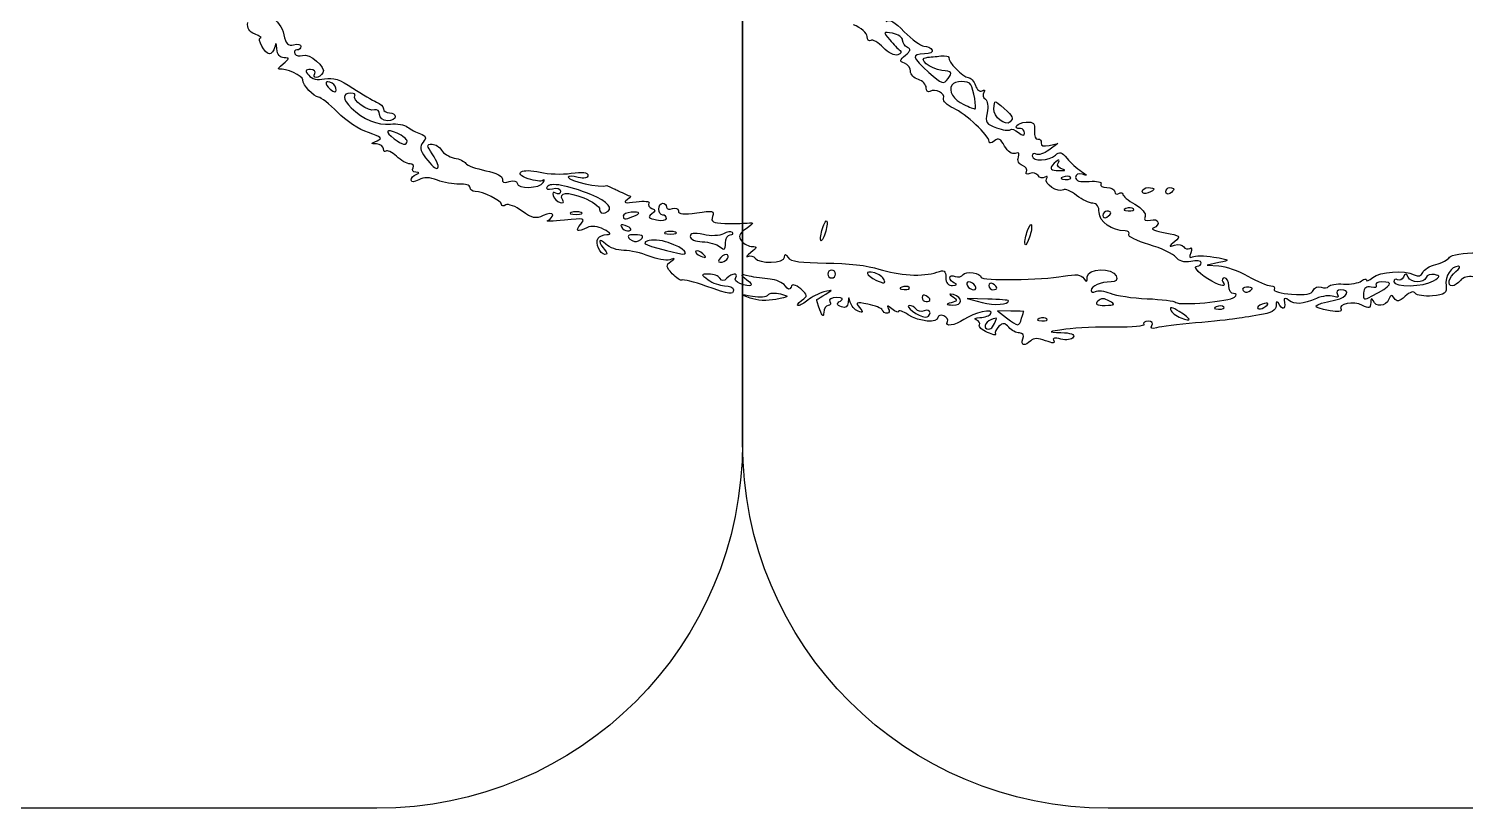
# Model space of a CAD drawing. Extents: x 100 to 384, y 603 to 745.
# Drawn here: x 209.2 to 274.8, y 603.1 to 638.7 of the extents above; entities that cross this region are included whole.
import ezdxf

# ---------------------------------------------------------------- set-up
doc = ezdxf.new("R2010")
doc.units = 0
doc.layers.add('Layer_1', color=7, linetype='CONTINUOUS')

msp = doc.modelspace()

# ---------------------------------------------------------------- linework, layer by layer
at = {"layer": 'Layer_1', "color": 7}
for points in [[(241.84093, 728.086572), (241.84093, 619.746554)], [(241.84093, 619.746554), (241.84093, 728.086572)], [(223.09848, 636.169209), (223.098197, 636.168784)], [(252.266587, 636.103406), (252.266644, 636.103791)], [(254.057885, 634.402613), (254.057828, 634.402242)], [(226.071938, 633.884148), (226.072477, 633.884494)], [(255.840905, 633.328359), (256.238748, 633.420088), (255.834499, 633.119922)], [(256.243425, 632.494324), (256.244134, 632.494352)], [(256.47099, 631.885391), (256.471189, 631.885249)], [(234.910675, 631.087081), (234.912263, 631.086721)], [(261.351882, 631.134692), (261.351882, 631.134408)], [(259.343393, 630.449022), (259.343649, 630.448965)], [(234.016911, 630.265819), (234.017025, 630.265819)], [(236.755774, 630.277696), (236.754924, 630.277072)], [(236.475995, 629.6775), (236.476278, 629.676791)], [(236.896486, 629.249219), (236.897223, 629.249219)], [(238.325204, 629.368274), (238.324524, 629.368274)], [(240.966414, 629.291231), (240.965053, 629.290137)], [(238.450666, 628.893221), (238.450666, 628.89357)], [(239.713415, 628.497235), (239.712537, 628.496527)], [(254.8894, 628.980032), (254.8894, 628.979902)], [(240.844014, 628.204686), (240.845431, 628.20502)], [(263.595334, 627.978339), (263.056609, 627.856478), (263.595334, 627.832667)], [(247.875126, 627.508704), (247.874899, 627.508964)], [(273.058288, 627.294719), (273.059053, 627.2946)], [(249.110464, 626.858294), (249.110464, 626.858181)], [(251.470052, 626.513051), (251.4675, 626.513567)], [(264.860918, 626.855287), (264.861201, 626.855173)], [(271.035683, 627.094655), (271.036732, 627.094559)], [(243.362823, 626.294132), (243.362795, 626.295039)], [(253.047617, 626.313801), (252.106345, 626.34073), (252.781784, 626.160674)], [(253.047617, 626.313489), (253.047617, 626.313801)], [(258.067973, 626.215788), (258.067321, 626.215561)], [(263.47282, 625.960534), (263.473104, 625.960449)], [(265.563683, 626.078608), (265.563683, 626.079317)], [(250.138307, 625.7751), (250.137995, 625.775134)], [(253.18385, 625.364487), (253.184247, 625.364206)], [(254.097343, 625.760884), (253.48608, 625.77449), (253.901752, 625.447525)], [(254.098505, 625.76168), (254.097343, 625.760884)], [(255.393853, 625.421764), (255.394137, 625.421877)], [(261.780934, 625.744976), (261.78014, 625.745299)], [(225.144811, 603.050423), (116.804781, 603.050423)], [(366.877106, 603.050423), (258.537064, 603.050423)]]:
    msp.add_lwpolyline(points, dxfattribs=at)
for points in [[(260.365255, 631.15922)], [(258.479705, 630.326271)], [(245.552445, 629.159221)], [(245.912389, 627.633519)], [(250.221334, 626.466277)], [(252.175652, 627.094604)], [(253.274105, 627.004831)]]:
    msp.add_lwpolyline(points, close=True, dxfattribs=at)
for points in [[(219.578956, 638.412043), (219.308814, 638.521092), (219.206001, 638.687854), (219.254417, 638.939254)], [(220.291557, 639.201013), (220.606855, 639.030112), (220.831756, 638.728877), (220.900297, 638.38597)], [(248.403702, 638.987499), (248.536647, 639.119906), (248.783091, 638.98098), (249.228215, 638.52243)], [(219.83294, 638.24154), (219.910042, 638.248059), (219.794956, 638.324396), (219.578956, 638.412043)], [(220.900297, 638.38597), (220.983636, 637.9672), (221.085967, 637.862145), (221.342871, 637.929351)], [(247.535904, 638.304146), (247.535904, 638.456706), (247.251986, 638.700276), (246.905025, 638.845245)], [(247.696345, 638.126442), (247.608187, 638.071818), (247.535904, 638.152237), (247.535904, 638.304146)], [(248.695954, 638.452006), (248.249469, 638.537272), (248.246946, 638.531575), (248.561592, 638.158779)], [(249.151255, 638.131601), (249.151255, 638.260294), (248.946026, 638.404152), (248.695954, 638.452006)], [(249.228215, 638.52243), (249.577614, 638.162631), (249.981381, 637.868265), (250.125324, 637.868265)], [(220.236395, 637.511984), (220.034852, 637.511984), (219.640751, 638.226006), (219.83294, 638.24154)], [(220.47734, 637.826187), (220.431419, 637.653387), (220.323986, 637.511984), (220.236395, 637.511984)], [(220.581371, 637.736329), (220.564363, 638.040345), (220.539702, 638.062534), (220.47734, 637.826187)], [(220.905853, 637.332369), (220.716782, 637.332369), (220.594354, 637.484817), (220.581371, 637.736329)], [(221.342871, 637.929351), (221.526556, 637.977229), (221.676735, 637.943525), (221.676735, 637.854063)], [(221.486247, 637.691355), (221.381082, 637.691355), (221.344231, 637.614196), (221.402625, 637.519689)], [(221.676735, 637.854063), (221.676735, 637.764602), (221.591696, 637.691355), (221.486247, 637.691355)], [(248.270474, 637.797226), (248.043419, 638.033153), (247.785069, 638.1813), (247.696345, 638.126442)], [(248.932165, 637.46382), (248.795535, 637.411606), (248.497586, 637.561276), (248.270474, 637.797226)], [(248.561592, 638.158779), (248.737907, 637.949611), (248.949626, 637.729163), (249.031945, 637.66885)], [(249.031945, 637.66885), (249.113866, 637.608841), (249.070779, 637.516261), (248.932165, 637.46382)], [(249.375759, 637.804746), (249.251318, 637.855883), (249.151255, 638.003171), (249.151255, 638.131601)], [(249.280515, 637.451906), (249.510971, 637.639787), (249.5379, 637.737029), (249.375759, 637.804746)], [(250.125324, 637.868265), (250.268474, 637.868265), (250.43722, 637.787874), (250.49825, 637.688775)], [(250.49825, 637.688775), (250.560045, 637.586529), (250.41151, 637.509257), (250.149759, 637.509257)], [(220.691271, 636.819299), (220.592058, 636.802291), (220.665759, 636.911028), (220.859649, 637.060442)], [(220.859649, 637.060442), (221.16426, 637.298155), (221.1699, 637.332369), (220.905853, 637.332369)], [(221.402625, 637.519689), (221.459885, 637.425068), (221.615223, 637.388416), (221.742697, 637.437881)], [(221.742697, 637.437881), (222.064656, 637.561386), (222.842852, 636.903266), (222.682184, 636.643341)], [(249.235444, 637.087218), (248.998467, 637.17821), (249.00442, 637.227391), (249.280515, 637.451906)], [(249.510121, 636.718989), (249.510121, 636.863584), (249.38568, 637.02923), (249.235444, 637.087218)], [(250.149759, 637.509257), (249.533932, 637.509257), (249.569535, 637.356526), (250.34705, 636.665051)], [(250.948222, 636.756644), (250.387019, 636.816881), (249.809658, 637.311492), (250.252231, 637.352657)], [(250.252231, 637.352657), (250.388578, 637.366263), (250.676634, 637.393986), (250.894222, 637.417287)], [(250.894222, 637.417287), (251.113056, 637.440814), (251.274858, 637.409633), (251.256518, 637.349681)], [(251.256518, 637.349681), (251.202093, 637.166477), (251.90979, 636.432066), (252.142231, 636.432066)], [(221.763815, 636.324463), (221.769485, 636.500693), (220.973743, 636.867541), (220.691271, 636.819299)], [(222.481718, 635.53407), (222.262883, 635.538322), (221.757069, 636.095767), (221.763815, 636.324463)], [(222.11466, 636.793747), (221.871447, 636.793747), (221.854723, 636.743801), (222.029904, 636.531996)], [(222.029904, 636.531996), (222.171069, 636.361322), (222.425025, 636.305876), (222.758974, 636.372802)], [(222.305998, 636.614201), (222.365809, 636.713215), (222.280486, 636.793747), (222.11466, 636.793747)], [(222.373746, 636.434768), (222.274534, 636.434768), (222.243352, 636.515413), (222.305998, 636.614201)], [(222.682184, 636.643341), (222.612452, 636.528481), (222.471286, 636.434768), (222.373746, 636.434768)], [(223.098197, 636.168784), (222.785535, 636.362135), (222.719289, 636.142139), (223.016559, 635.895694)], [(222.758974, 636.372802), (223.139923, 636.448714), (223.46877, 636.341791), (224.04494, 635.952784)], [(249.869157, 636.342165), (249.671299, 636.404528), (249.510121, 636.574323), (249.510121, 636.718989)], [(250.22825, 635.960412), (250.22825, 636.107842), (250.067526, 636.279542), (249.869157, 636.342165)], [(250.34705, 636.665051), (250.95219, 636.126712), (251.021271, 636.105322), (251.232225, 636.391196)], [(251.232225, 636.391196), (251.434335, 636.664258), (251.399469, 636.707979), (250.948222, 636.756644)], [(252.266644, 636.103791), (252.14277, 636.302585), (251.524704, 636.291048), (251.398987, 636.087351)], [(252.142231, 636.432066), (252.262987, 636.432066), (252.410956, 636.269272), (252.47431, 636.070365)], [(223.016559, 635.895694), (223.186637, 635.754217), (223.290386, 635.740441), (223.290386, 635.85995)], [(223.290386, 635.85995), (223.290386, 635.965228), (223.204212, 636.104126), (223.09848, 636.169209)], [(223.950858, 635.716981), (223.561746, 635.716981), (223.570193, 635.437996), (223.973535, 635.043705)], [(224.138228, 635.604588), (224.198323, 635.665873), (224.115551, 635.716981), (223.950858, 635.716981)], [(224.04494, 635.952784), (224.47076, 635.665425), (224.960474, 635.376095), (225.133302, 635.309776)], [(250.390959, 635.793565), (250.3011, 635.738176), (250.22825, 635.813974), (250.22825, 635.960412)], [(251.022206, 635.474367), (251.112631, 635.710635), (250.64191, 635.948663), (250.390959, 635.793565)], [(251.398987, 636.087351), (251.229475, 635.812418), (251.474672, 635.412277), (251.945932, 635.197779)], [(252.462745, 634.993911), (252.549768, 634.993911), (252.389611, 635.905346), (252.266587, 636.103406)], [(252.47431, 636.070365), (252.536105, 635.87143), (252.677271, 635.762764), (252.783513, 635.828854)], [(252.783513, 635.828854), (252.896049, 635.897254), (252.925245, 635.865449), (252.85693, 635.754246)], [(252.85693, 635.754246), (252.79145, 635.646756), (252.822915, 635.505732), (252.928363, 635.440105)], [(223.343932, 634.843213), (222.971204, 635.221522), (222.583255, 635.532418), (222.481718, 635.53407)], [(225.037378, 634.948534), (224.773472, 634.846799), (223.968433, 635.434818), (224.138228, 635.604588)], [(223.973535, 635.043705), (224.498455, 634.527791), (225.183192, 634.244528), (225.759702, 634.305022)], [(225.267834, 634.748409), (225.267834, 634.909303), (225.16522, 634.997744), (225.037378, 634.948534)], [(225.133302, 635.309776), (225.305932, 635.243729), (225.447409, 635.105937), (225.447409, 635.004071)], [(225.447409, 635.004071), (225.447409, 634.901995), (225.570149, 634.818827), (225.716417, 634.818827)], [(251.470704, 635.030473), (251.179841, 635.159449), (250.977872, 635.359017), (251.022206, 635.474367)], [(253.100171, 633.503256), (253.100171, 633.782157), (252.034628, 634.780877), (251.470704, 635.030473)], [(251.945932, 635.197779), (252.191129, 635.085272), (252.42459, 634.993911), (252.462745, 634.993911)], [(252.928363, 635.440105), (253.038915, 635.372753), (253.072647, 635.103825), (253.010852, 634.820275)], [(254.057828, 634.402242), (253.844946, 634.19038), (253.295734, 634.634116), (253.322889, 634.994748)], [(253.322889, 634.994748), (253.356055, 635.427598), (253.31722, 635.425557), (253.784625, 635.018559)], [(253.784625, 635.018559), (254.199078, 634.659225), (254.234455, 634.579248), (254.057885, 634.402613)], [(224.755614, 633.913138), (224.35196, 634.046281), (223.716716, 634.464893), (223.343932, 634.843213)], [(225.626899, 634.459904), (225.415718, 634.459904), (225.267834, 634.579753), (225.267834, 634.748409)], [(225.985992, 634.639337), (225.985992, 634.540294), (225.825267, 634.459904), (225.626899, 634.459904)], [(225.716417, 634.818827), (225.863535, 634.818827), (225.985992, 634.738181), (225.985992, 634.639337)], [(225.759702, 634.305022), (226.058105, 634.336118), (226.413201, 634.275683), (226.549009, 634.169639)], [(253.010852, 634.820275), (252.914757, 634.384233), (252.969749, 634.295704), (253.433923, 634.133877)], [(254.536401, 634.097509), (254.150776, 634.097509), (254.383047, 634.368217), (254.786984, 634.391555)], [(254.786984, 634.391555), (255.137658, 634.412248), (255.209119, 634.338434), (255.171475, 633.996142)], [(225.155129, 633.539384), (225.426688, 633.646477), (225.352137, 633.716379), (224.755614, 633.913138)], [(226.072477, 633.884494), (225.554275, 634.120705), (225.478732, 633.977498), (225.937264, 633.628383)], [(226.520804, 633.528944), (226.520804, 633.611801), (226.317844, 633.771646), (226.071938, 633.884148)], [(226.549009, 634.169639), (226.685356, 634.063595), (226.946341, 633.923393), (227.130225, 633.85759)], [(227.130225, 633.85759), (227.398382, 633.761552), (227.42191, 633.686604), (227.250981, 633.47925)], [(253.810902, 633.302053), (253.632603, 633.635283), (253.524546, 633.688654), (253.339415, 633.534919)], [(253.433923, 634.133877), (253.72694, 634.031263), (254.012275, 633.993392), (254.067664, 634.048639)], [(254.067664, 634.048639), (254.121523, 634.103773), (254.291318, 634.047361), (254.442008, 633.921931)], [(254.442008, 633.921931), (254.629094, 633.766592), (254.715834, 633.758513), (254.715834, 633.895852)], [(254.715834, 633.895852), (254.715834, 634.007027), (254.63533, 634.097509), (254.536401, 634.097509)], [(255.171475, 633.996142), (255.145963, 633.76509), (255.214562, 633.592276), (255.322845, 633.612305)], [(225.132452, 633.395271), (224.849271, 633.407176), (224.851255, 633.421349), (225.155129, 633.539384)], [(225.446587, 633.173261), (225.446587, 633.288603), (225.306556, 633.388269), (225.132452, 633.395271)], [(225.556288, 633.072376), (225.497611, 633.012792), (225.446587, 633.057636), (225.446587, 633.173261)], [(226.039, 632.832905), (225.832637, 633.024471), (225.616241, 633.13219), (225.556288, 633.072376)], [(225.937264, 633.628383), (226.301545, 633.35192), (226.520804, 633.314614), (226.520804, 633.528944)], [(227.250981, 633.47925), (227.081752, 633.27473), (227.10613, 633.126212), (227.366067, 632.768814)], [(227.674449, 632.940423), (227.413945, 633.338198), (227.413094, 633.382929), (227.66311, 633.382929)], [(227.66311, 633.382929), (227.816748, 633.382929), (228.012763, 633.260188), (228.096754, 633.110236)], [(228.096754, 633.110236), (228.180376, 632.960368), (228.441334, 632.800545), (228.675957, 632.755403)], [(253.339415, 633.534919), (253.207321, 633.424963), (253.100171, 633.410734), (253.100171, 633.503256)], [(254.290921, 632.96515), (254.147488, 632.910016), (253.944839, 633.051607), (253.810902, 633.302053)], [(254.436338, 632.794504), (254.502952, 632.970366), (254.456181, 633.028192), (254.290921, 632.96515)], [(255.834499, 633.119922), (255.612263, 632.95469), (255.349548, 632.869651), (255.25093, 632.930539)], [(255.322845, 633.612305), (255.433397, 633.632998), (255.503979, 633.556123), (255.481869, 633.442708)], [(255.481869, 633.442708), (255.456357, 633.316652), (255.59894, 633.272516), (255.840905, 633.328359)], [(256.125872, 632.885241), (256.30899, 633.065213), (256.414326, 633.036101), (256.657737, 632.738492)], [(226.65888, 632.484669), (226.523951, 632.484669), (226.244625, 632.641482), (226.039, 632.832905)], [(226.794376, 632.305151), (226.854187, 632.404193), (226.794489, 632.484669), (226.65888, 632.484669)], [(227.366067, 632.768814), (227.910574, 632.021216), (228.178987, 632.170562), (227.674449, 632.940423)], [(228.675957, 632.755403), (228.909532, 632.710672), (229.148889, 632.598959), (229.205412, 632.508307)], [(229.205412, 632.508307), (229.260688, 632.417513), (229.671995, 632.268326), (230.116411, 632.176342)], [(254.625409, 632.416706), (254.459866, 632.480145), (254.378795, 632.642797), (254.436338, 632.794504)], [(254.805976, 632.126279), (254.86522, 632.224953), (254.783299, 632.355375), (254.625409, 632.416706)], [(255.25093, 632.930539), (255.151718, 632.991172), (255.071781, 632.956334), (255.071781, 632.851452)], [(255.071781, 632.851452), (255.071781, 632.587405), (255.848105, 632.612548), (256.125872, 632.885241)], [(255.998937, 632.429637), (255.852102, 632.251621), (255.918433, 632.194475), (256.291047, 632.180387)], [(256.244134, 632.494352), (256.396354, 632.742043), (256.218622, 632.694733), (255.998937, 632.429637)], [(256.458291, 632.245102), (256.284527, 632.290711), (256.187866, 632.403162), (256.243425, 632.494324)], [(256.657737, 632.738492), (256.824414, 632.534426), (257.121995, 632.265659), (257.318294, 632.141419)], [(226.709337, 631.74494), (226.709337, 631.839447), (226.8111, 631.956745), (226.933841, 632.006379)], [(227.056609, 631.760247), (226.845995, 631.647853), (226.709337, 631.642127), (226.709337, 631.74494)], [(226.919667, 632.111346), (226.789274, 632.119), (226.734565, 632.206619), (226.794376, 632.305151)], [(226.933841, 632.006379), (227.105904, 632.075658), (227.103636, 632.100574), (226.919667, 632.111346)], [(227.909469, 631.741538), (227.555167, 631.884404), (227.300077, 631.889989), (227.056609, 631.760247)], [(228.90871, 631.564855), (228.637151, 631.549548), (228.187491, 631.62906), (227.909469, 631.741538)], [(230.116411, 632.176342), (230.606861, 632.074408), (230.904924, 631.920912), (230.874877, 631.784803)], [(230.874877, 631.784803), (230.841428, 631.635361), (230.946026, 631.599021), (231.189154, 631.675613)], [(231.189154, 631.675613), (231.400335, 631.742029), (231.552697, 631.709657), (231.552697, 631.599333)], [(232.057718, 631.804306), (231.317167, 632.062457), (231.755233, 632.303853), (232.602282, 632.104296)], [(232.732222, 631.736104), (232.659088, 631.67034), (232.355015, 631.70138), (232.057718, 631.804306)], [(232.602282, 632.104296), (232.962537, 632.019314), (233.6007, 631.998252), (234.020285, 632.05812)], [(232.737891, 631.631563), (232.807907, 631.755068), (232.805639, 631.801925), (232.732222, 631.736104)], [(234.33459, 631.871544), (234.08826, 631.933226), (233.885639, 631.937874), (233.885639, 631.882315)], [(233.885639, 631.882315), (233.885639, 631.701096), (235.349705, 631.379367), (235.649923, 631.494527)], [(234.020285, 632.05812), (234.532449, 632.130205), (234.783456, 632.098939), (234.783456, 631.962706)], [(234.783456, 631.962706), (234.783456, 631.835374), (234.615645, 631.801613), (234.33459, 631.871544)], [(254.955078, 632.047901), (254.809661, 631.991832), (254.742197, 632.025507), (254.805976, 632.126279)], [(255.335885, 631.952799), (255.270971, 632.060118), (255.099475, 632.102553), (254.955078, 632.047901)], [(255.651182, 631.878729), (255.543182, 631.812824), (255.402867, 631.846358), (255.335885, 631.952799)], [(256.490124, 631.305003), (256.247195, 631.154398), (255.586071, 631.580927), (255.722332, 631.801372)], [(255.722332, 631.801372), (255.792348, 631.916629), (255.763434, 631.949199), (255.651182, 631.878729)], [(256.291047, 632.180387), (256.557504, 632.169615), (256.632593, 632.200229), (256.458291, 632.245102)], [(256.471189, 631.885249), (256.328889, 631.827989), (256.369708, 631.785158), (256.580606, 631.776455)], [(256.815031, 631.870934), (256.756637, 631.93032), (256.599315, 631.936698), (256.47099, 631.885391)], [(256.580606, 631.776455), (256.770244, 631.768802), (256.876004, 631.810613), (256.815031, 631.870934)], [(257.361097, 632.012953), (257.170326, 632.071998), (257.046962, 632.017205), (257.046962, 631.872043)], [(257.046962, 631.872043), (257.046962, 631.709419), (257.248222, 631.649381), (257.676735, 631.683425)], [(257.318294, 632.141419), (257.592121, 631.968137), (257.601872, 631.93826), (257.361097, 632.012953)], [(257.676735, 631.683425), (258.02551, 631.710921), (258.261239, 631.659614), (258.20483, 631.568565)], [(229.402392, 631.409686), (229.402392, 631.510486), (229.180156, 631.579765), (228.90871, 631.564855)], [(229.635116, 631.227249), (229.505289, 631.227249), (229.402392, 631.308971), (229.402392, 631.409686)], [(230.836524, 630.633144), (230.83522, 630.80257), (229.976209, 631.227249), (229.635116, 631.227249)], [(231.552697, 631.599333), (231.552697, 631.330637), (232.580767, 631.359181), (232.737891, 631.631563)], [(232.916389, 631.438489), (232.850341, 631.329951), (232.949271, 631.295368), (233.163286, 631.35138)], [(234.912263, 631.086721), (233.87586, 631.511116), (233.051176, 631.656462), (232.916389, 631.438489)], [(233.319078, 631.148732), (233.196905, 631.223453), (233.149, 631.17739), (233.194637, 631.035601)], [(233.163286, 631.35138), (233.37305, 631.405862), (233.522606, 631.356483), (233.522606, 631.234196)], [(233.522606, 631.234196), (233.522606, 631.117919), (233.430763, 631.079481), (233.319078, 631.148732)], [(233.633837, 630.829304), (233.414152, 631.18243), (233.853806, 631.232487), (234.587497, 630.93892)], [(235.575031, 630.257479), (235.99368, 630.418034), (235.724134, 630.753627), (234.910675, 631.087081)], [(235.649923, 631.494527), (236.623652, 631.045278), (235.649923, 631.494527), (236.623652, 631.045278)], [(257.098241, 631.044045), (256.849642, 631.240118), (256.57522, 631.357639), (256.490124, 631.305003)], [(258.20483, 631.568565), (258.150121, 631.477913), (258.268326, 631.403731), (258.472704, 631.403731)], [(258.472704, 631.403731), (258.676515, 631.403731), (258.842426, 631.318436), (258.842426, 631.213583)], [(258.842426, 631.213583), (258.842426, 631.108757), (258.922363, 631.073438), (259.02186, 631.13478)], [(259.02186, 631.13478), (259.121072, 631.195441), (259.202143, 631.180332), (259.202426, 631.100991)], [(259.202426, 631.100991), (259.202426, 631.021535), (259.452726, 630.813396), (259.759349, 630.639394)], [(260.095963, 631.229349), (260.095963, 631.32516), (260.218137, 631.403311), (260.365255, 631.403311)], [(260.365255, 631.159248), (260.218137, 631.102555), (260.095963, 631.133736), (260.095963, 631.229349)], [(260.365255, 631.403311), (260.512373, 631.403311), (260.634263, 631.371875), (260.634263, 631.33321)], [(260.634263, 631.33321), (260.634263, 631.294773), (260.512089, 631.216026), (260.365255, 631.15922)], [(261.172449, 631.213495), (261.172449, 631.31832), (261.252386, 631.403643), (261.351882, 631.403643)], [(261.351882, 631.134408), (261.252386, 631.073775), (261.172449, 631.108329), (261.172449, 631.213495)], [(261.351882, 631.403643), (261.451094, 631.403643), (261.531315, 631.36838), (261.531315, 631.32484)], [(261.531315, 631.32484), (261.531315, 631.281725), (261.451378, 631.195665), (261.351882, 631.134692)], [(231.035233, 630.609049), (230.926382, 630.54235), (230.837658, 630.55298), (230.836524, 630.633144)], [(231.772949, 630.33046), (231.475453, 630.55057), (231.143374, 630.675876), (231.035233, 630.609049)], [(233.194637, 631.035601), (233.238008, 630.904555), (233.381157, 630.761661), (233.512231, 630.717987)], [(233.512231, 630.717987), (233.64716, 630.673512), (233.699034, 630.722239), (233.633837, 630.829304)], [(234.587497, 630.93892), (234.988883, 630.778394), (235.317362, 630.536973), (235.317362, 630.40267)], [(235.317362, 630.40267), (235.317362, 630.264027), (235.430181, 630.201297), (235.575031, 630.257479)], [(236.578581, 630.850878), (236.375053, 630.70634), (236.474833, 630.682444), (236.986515, 630.752998)], [(236.623652, 631.045278), (236.774738, 631.043994), (236.761132, 630.981215), (236.578581, 630.850878)], [(236.986515, 630.752998), (237.359015, 630.804419), (237.621135, 630.77851), (237.568921, 630.693754)], [(237.568921, 630.693754), (237.517614, 630.609168), (237.57459, 630.498986), (237.700449, 630.448699)], [(237.700449, 630.448699), (237.87733, 630.377436), (237.873929, 630.32046), (237.683441, 630.188195)], [(238.015349, 630.419474), (238.015349, 630.567669), (238.095286, 630.688737), (238.194782, 630.688737)], [(238.194782, 630.150154), (238.09557, 630.150154), (238.015349, 630.271704), (238.015349, 630.419474)], [(238.194782, 630.688737), (238.293995, 630.688737), (238.374215, 630.610869), (238.374215, 630.514718)], [(238.374215, 630.514718), (238.374215, 630.419275), (238.496389, 630.387074), (238.643223, 630.444617)], [(238.643223, 630.444617), (238.790341, 630.50131), (238.912231, 630.453971), (238.912231, 630.337921)], [(257.837488, 630.687421), (257.681015, 630.687421), (257.347661, 630.847891), (257.098241, 631.044045)], [(258.123277, 630.267406), (258.123277, 630.531907), (258.016694, 630.687421), (257.837488, 630.687421)], [(259.343649, 630.448965), (259.201916, 630.391706), (259.242168, 630.348874), (259.453066, 630.340172)], [(259.687491, 630.434849), (259.629097, 630.494178), (259.471774, 630.500613), (259.343393, 630.449022)], [(259.453066, 630.340172), (259.642704, 630.332235), (259.748493, 630.374386), (259.687491, 630.434849)], [(259.759349, 630.639394), (260.092845, 630.449643), (260.277296, 630.224201), (260.220489, 630.076204)], [(232.743419, 630.126026), (232.388578, 629.964366), (232.220313, 629.99977), (231.772949, 630.33046)], [(233.172641, 630.160353), (233.172641, 630.248567), (232.979034, 630.232722), (232.743419, 630.126026)], [(233.710628, 629.916403), (233.167482, 629.856054), (232.824121, 629.849704), (232.94757, 629.902797)], [(232.94757, 629.902797), (233.072011, 629.955777), (233.172641, 630.071799), (233.172641, 630.160353)], [(234.451633, 629.728977), (234.678404, 630.002237), (234.615759, 630.017748), (233.710628, 629.916403)], [(234.017025, 630.265819), (233.892867, 630.216014), (233.994348, 630.17528), (234.241245, 630.17528)], [(234.465749, 630.265819), (234.341308, 630.315369), (234.14036, 630.315369), (234.016911, 630.265819)], [(234.241245, 630.17528), (234.487576, 630.17528), (234.589113, 630.215702), (234.465749, 630.265819)], [(236.476278, 629.676791), (236.317255, 629.737707), (236.245538, 629.707802), (236.308184, 629.60669)], [(236.754924, 630.277072), (236.556782, 630.262049), (236.39586, 630.186279), (236.39586, 630.10878)], [(236.39586, 630.10878), (236.39586, 629.938956), (236.457938, 629.934024), (236.830042, 630.07689)], [(236.830042, 630.07689), (237.218049, 630.225879), (237.186556, 630.310039), (236.755774, 630.277696)], [(237.683441, 630.188195), (237.500889, 630.059927), (237.553897, 629.997395), (237.908795, 629.930072)], [(237.908795, 629.930072), (238.16448, 629.88126), (238.374215, 629.909946), (238.374215, 629.995467)], [(238.374215, 629.995467), (238.374215, 630.080762), (238.294278, 630.150154), (238.194782, 630.150154)], [(238.912231, 630.337921), (238.912231, 630.189924), (239.157995, 630.165149), (239.74882, 630.253874)], [(239.74882, 630.253874), (240.478826, 630.363603), (240.571037, 630.341634), (240.472647, 630.085411)], [(240.472647, 630.085411), (240.380804, 629.847357), (240.489655, 629.787478), (241.027387, 629.770757)], [(241.027387, 629.770757), (241.394644, 629.758851), (241.856691, 629.765654), (242.054124, 629.784363)], [(242.054124, 629.784363), (242.386316, 629.814864), (242.382319, 629.795134), (242.001967, 629.519522)], [(245.552445, 629.697764), (245.649957, 629.924139), (245.7058, 629.95722), (245.7058, 629.787623)], [(245.7058, 629.787623), (245.7058, 629.639371), (245.637485, 629.356714), (245.552445, 629.159221)], [(254.8894, 629.518317), (254.986628, 629.744664), (255.042754, 629.777716), (255.042754, 629.608402)], [(259.309293, 629.430659), (258.715803, 629.430659), (258.123277, 629.848706), (258.123277, 630.267406)], [(258.479705, 630.326299), (258.380493, 630.326299), (258.300272, 630.241004), (258.300272, 630.136151)], [(258.300272, 630.136151), (258.300272, 630.031297), (258.380209, 629.996034), (258.479705, 630.057206)], [(258.659138, 630.247326), (258.659138, 630.290441), (258.579201, 630.326271), (258.479705, 630.326271)], [(258.479705, 630.057206), (258.579201, 630.117839), (258.659138, 630.203814), (258.659138, 630.247326)], [(260.220489, 630.076204), (260.155576, 629.903942), (260.234663, 629.856604), (260.470789, 629.919731)], [(260.470789, 629.919731), (260.84808, 630.018264), (260.956052, 629.692251), (260.593245, 629.553532)], [(234.754741, 629.58166), (234.288669, 629.349474), (234.181037, 629.401689), (234.451633, 629.728977)], [(235.505951, 629.494722), (235.23014, 629.640848), (234.940552, 629.674381), (234.754741, 629.58166)], [(235.559526, 628.353865), (235.322549, 628.353865), (235.10465, 628.860966), (235.245107, 629.088177)], [(235.245107, 629.088177), (235.299532, 629.178177), (235.481516, 629.252756), (235.649667, 629.254287)], [(235.649667, 629.254287), (235.86425, 629.255568), (235.82003, 629.326911), (235.505951, 629.494722)], [(236.308184, 629.60669), (236.367145, 629.508838), (236.494137, 629.429326), (236.58683, 629.429326)], [(236.58683, 629.429326), (236.844499, 629.429326), (236.78894, 629.558218), (236.475995, 629.6775)], [(236.897223, 629.249219), (236.607239, 629.249219), (236.555337, 629.196324), (236.701916, 629.049376)], [(237.096896, 628.970233), (237.397453, 629.155987), (237.32962, 629.249219), (236.896486, 629.249219)], [(238.324524, 629.368274), (238.200083, 629.318497), (238.301847, 629.277735), (238.549028, 629.277735)], [(238.774099, 629.368274), (238.649658, 629.417993), (238.448597, 629.417993), (238.325204, 629.368274)], [(238.549028, 629.277735), (238.795359, 629.277735), (238.896839, 629.318214), (238.774099, 629.368274)], [(240.053885, 629.255157), (239.61888, 629.353519), (239.449567, 629.328574), (239.449567, 629.168984)], [(239.449567, 629.168984), (239.449567, 629.042927), (239.688811, 628.938952), (240.000565, 628.930108)], [(240.965053, 629.290137), (240.795258, 629.194978), (240.389393, 629.178678), (240.053885, 629.255157)], [(241.379422, 629.356513), (241.321878, 629.414793), (241.136209, 629.385171), (240.966414, 629.291231)], [(241.06506, 628.869078), (241.06506, 629.078672), (241.159737, 629.2501), (241.275674, 629.2501)], [(241.275674, 629.2501), (241.391894, 629.2501), (241.436398, 629.297864), (241.379422, 629.356513)], [(242.001967, 629.519522), (241.674678, 629.283056), (241.632754, 629.169151), (241.798439, 628.968317)], [(245.399091, 629.069386), (245.399091, 629.217609), (245.467406, 629.500269), (245.552445, 629.697764)], [(245.552445, 629.159244), (245.454934, 628.932841), (245.399091, 628.899761), (245.399091, 629.069386)], [(254.736045, 628.88993), (254.736045, 629.038154), (254.80436, 629.320839), (254.8894, 629.518317)], [(255.042754, 629.608402), (255.042754, 629.46015), (254.974439, 629.177528), (254.8894, 628.980032)], [(259.477387, 629.264492), (259.532663, 629.355654), (259.45471, 629.430659), (259.309293, 629.430659)], [(260.400943, 628.800024), (259.836593, 628.96415), (259.421006, 629.173071), (259.477387, 629.264492)], [(260.593245, 629.553532), (260.469088, 629.50659), (260.714568, 629.408455), (261.134323, 629.335718)], [(261.134323, 629.335718), (261.835387, 629.214253), (261.873145, 629.181485), (261.583132, 628.942799)], [(235.605163, 628.815362), (235.450675, 628.970559), (235.323116, 629.027223), (235.323116, 628.941135)], [(235.323116, 628.941135), (235.323116, 628.855359), (235.420628, 628.687746), (235.539683, 628.569241)], [(235.539683, 628.569241), (235.682549, 628.425128), (235.688786, 628.353865), (235.559526, 628.353865)], [(236.418877, 628.533258), (236.126483, 628.533258), (235.76036, 628.660449), (235.605163, 628.815362)], [(237.577368, 628.27128), (237.232562, 628.415365), (236.711214, 628.533258), (236.418877, 628.533258)], [(236.701916, 629.049376), (236.812751, 628.939165), (236.989491, 628.903845), (237.096896, 628.970233)], [(237.510584, 628.970927), (237.204017, 628.839711), (237.327749, 628.788858), (238.89117, 628.405019)], [(238.450666, 628.89357), (238.102316, 629.008685), (237.679302, 629.043381), (237.510584, 628.970927)], [(238.89117, 628.405019), (239.558559, 628.241091), (239.190508, 628.648997), (238.450666, 628.893221)], [(239.712537, 628.496527), (239.658395, 628.441393), (239.757041, 628.340763), (239.933923, 628.273553)], [(240.035403, 628.374467), (239.912946, 628.497349), (239.768663, 628.552171), (239.713415, 628.497235)], [(240.000565, 628.930108), (240.303674, 628.920754), (240.667189, 628.818168), (240.808524, 628.701182)], [(240.808524, 628.701182), (241.018855, 628.527674), (241.06506, 628.558997), (241.06506, 628.869078)], [(241.798439, 628.968317), (241.914943, 628.828994), (242.135252, 628.715211), (242.290193, 628.715211)], [(242.224146, 628.432569), (242.031957, 628.277117), (241.971579, 628.197718), (242.0878, 628.25597)], [(242.290193, 628.715211), (242.518382, 628.715211), (242.50591, 628.661154), (242.224146, 628.432569)], [(254.8894, 628.979902), (254.791604, 628.753499), (254.736045, 628.720447), (254.736045, 628.88993)], [(261.632058, 628.221677), (261.518672, 628.375711), (260.965434, 628.635889), (260.400943, 628.800024)], [(261.583132, 628.942799), (261.291929, 628.703186), (261.291334, 628.689949), (261.571793, 628.778673)], [(261.571793, 628.778673), (261.741022, 628.831568), (261.928845, 628.797098), (261.988146, 628.701089)], [(261.988146, 628.701089), (262.04654, 628.604796), (262.170697, 628.572197), (262.261406, 628.62889)], [(262.261406, 628.62889), (262.352682, 628.685215), (262.374792, 628.593627), (262.307611, 628.422925)], [(274.126978, 628.218031), (274.193025, 628.32657), (274.772653, 628.42102), (275.413255, 628.428277)], [(238.514219, 628.108713), (238.344423, 628.054231), (237.92226, 628.127705), (237.577368, 628.27128)], [(238.629305, 627.471686), (238.344168, 627.786802), (238.334474, 627.86317), (238.561557, 628.022993)], [(238.561557, 628.022993), (238.778408, 628.175752), (238.769904, 628.190918), (238.514219, 628.108713)], [(239.933923, 628.273553), (240.189608, 628.175957), (240.2103, 628.196649), (240.035403, 628.374467)], [(240.845431, 628.20502), (240.715321, 628.076072), (240.70625, 627.992507), (240.817085, 627.992507)], [(240.817085, 627.992507), (241.055762, 627.992507), (241.269069, 628.20485), (241.14922, 628.324648)], [(241.14922, 628.324648), (241.098763, 628.375416), (240.960716, 628.322162), (240.844014, 628.204686)], [(242.0878, 628.25597), (242.205437, 628.314137), (242.350288, 628.280065), (242.412565, 628.179605)], [(242.412565, 628.179605), (242.576691, 627.91312), (243.760326, 627.949715), (243.763614, 628.221302)], [(243.763614, 628.221302), (243.765853, 628.38883), (243.80585, 628.384861), (243.917819, 628.205145)], [(243.917819, 628.205145), (244.026669, 628.034868), (244.534184, 627.963378), (245.665576, 627.959069)], [(245.665576, 627.959069), (246.597948, 627.954817), (247.596877, 627.840241), (248.069129, 627.681784)], [(257.580329, 627.321594), (257.585998, 627.731657), (258.749535, 627.771178), (258.904845, 627.366212)], [(262.313592, 628.032946), (262.004247, 627.974014), (261.764804, 628.040883), (261.632058, 628.221677)], [(262.307611, 628.422925), (262.230225, 628.221609), (262.259138, 628.157489), (262.387831, 628.237879)], [(262.790578, 627.969818), (262.790578, 628.054688), (262.574861, 628.083629), (262.313592, 628.032946)], [(263.275756, 627.125326), (262.759, 627.401874), (262.352823, 627.815132), (262.597822, 627.815132)], [(262.387831, 628.237879), (262.498666, 628.305287), (262.935343, 628.302084), (263.360908, 628.230226)], [(262.597822, 627.815132), (262.704404, 627.815132), (262.790578, 627.884297), (262.790578, 627.969818)], [(263.360908, 628.230226), (264.118212, 628.102582), (264.12323, 628.097451), (263.595334, 627.978339)], [(263.595334, 627.832667), (263.891611, 627.81906), (264.485469, 627.608305), (264.915201, 627.362589)], [(272.899208, 627.523946), (272.949097, 627.657486), (273.22026, 627.824078), (273.498792, 627.893972)], [(273.498792, 627.893972), (273.777437, 627.96342), (274.06008, 628.109631), (274.126978, 628.218031)], [(274.528052, 627.807481), (274.205923, 627.816835), (273.914152, 627.357906), (273.965403, 626.922774)], [(274.415233, 627.563305), (274.587579, 627.69452), (274.638319, 627.804249), (274.528052, 627.807481)], [(239.074543, 627.176404), (239.013315, 627.137853), (238.811488, 627.270854), (238.629305, 627.471686)], [(240.165711, 626.90286), (239.628319, 627.092073), (239.137302, 627.215213), (239.074543, 627.176404)], [(240.304637, 627.456382), (239.9295, 627.456382), (239.928849, 627.451279), (240.269488, 627.192788)], [(240.269488, 627.192788), (240.461677, 627.047796), (240.799765, 626.926615), (241.021945, 626.923468)], [(240.808099, 627.261273), (240.742902, 627.368876), (240.51511, 627.456382), (240.304637, 627.456382)], [(241.123935, 627.261273), (240.983337, 627.120731), (240.894896, 627.120731), (240.808099, 627.261273)], [(241.528184, 627.295317), (241.667932, 627.522089), (241.359239, 627.495727), (241.123935, 627.261273)], [(241.711869, 627.026026), (241.557097, 627.085412), (241.474326, 627.206905), (241.528184, 627.295317)], [(242.146108, 627.361308), (241.715356, 627.457487), (241.71133, 627.450627), (242.044628, 627.189528)], [(242.044628, 627.189528), (242.398619, 626.913207), (242.226612, 626.82859), (241.711869, 627.026026)], [(243.095771, 627.222892), (242.820244, 627.244435), (242.393034, 627.306429), (242.146108, 627.361308)], [(243.782691, 626.916436), (243.67951, 627.064177), (243.371299, 627.201984), (243.095771, 627.222892)], [(245.912389, 627.633519), (245.813176, 627.633519), (245.732956, 627.552873), (245.732956, 627.454029)], [(245.732956, 627.454029), (245.732956, 627.354986), (245.812893, 627.274539), (245.912389, 627.274539)], [(246.091822, 627.454029), (246.091822, 627.552731), (246.011318, 627.633519), (245.912389, 627.633519)], [(245.912389, 627.274539), (246.011601, 627.274539), (246.091822, 627.355043), (246.091822, 627.454029)], [(247.874899, 627.508964), (247.385979, 627.637232), (247.446102, 627.403062), (247.963907, 627.163381)], [(248.309167, 627.190311), (248.262111, 627.3158), (248.066521, 627.458837), (247.875126, 627.508704)], [(247.963907, 627.163381), (248.302647, 627.006257), (248.377623, 627.012323), (248.309167, 627.190311)], [(248.069129, 627.681784), (248.960228, 627.382341), (250.093774, 627.320942), (250.717198, 627.538408)], [(250.717198, 627.538408), (251.053302, 627.655734), (251.121192, 627.615539), (251.121192, 627.299164)], [(251.121192, 627.299164), (251.121192, 627.051501), (251.231743, 626.924103), (251.435384, 626.933361)], [(251.300738, 627.287777), (251.300738, 627.374999), (251.414691, 627.403431), (251.551037, 627.349997)], [(251.525242, 627.038328), (251.400801, 627.088105), (251.300738, 627.200385), (251.300738, 627.287777)], [(251.551037, 627.349997), (251.689085, 627.297245), (251.850915, 627.331856), (251.910244, 627.428375)], [(251.910244, 627.428375), (252.02363, 627.610416), (252.736061, 627.500886), (252.736288, 627.301667)], [(252.736288, 627.301667), (252.73643, 627.143437), (255.528499, 627.183264), (256.483803, 627.354958)], [(256.483803, 627.354958), (257.071595, 627.46086), (257.307891, 627.434413), (257.423573, 627.25172)], [(257.423573, 627.25172), (257.545463, 627.061374), (257.578061, 627.076738), (257.580329, 627.321594)], [(258.904845, 627.366212), (258.97316, 627.185531), (258.899176, 627.096949), (258.670704, 627.096949)], [(263.777573, 627.097263), (263.922707, 626.860627), (263.752061, 626.870237), (263.275756, 627.125326)], [(263.856376, 627.276753), (263.751211, 627.276753), (263.716345, 627.195937), (263.777573, 627.097263)], [(264.046864, 626.917674), (264.046864, 627.115107), (263.961541, 627.276753), (263.856376, 627.276753)], [(264.915201, 627.362589), (265.344934, 627.11691), (265.814323, 626.915914), (265.958152, 626.915914)], [(269.287982, 626.998912), (269.612804, 626.976802), (269.979466, 627.040242), (270.102858, 627.139199)], [(270.102858, 627.139199), (270.227299, 627.238242), (270.328212, 627.258651), (270.328212, 627.184468)], [(270.328212, 627.184468), (270.328212, 627.110881), (270.458889, 627.158673), (270.618452, 627.291788)], [(270.618452, 627.291788), (270.945541, 627.563262), (272.060578, 627.641348), (272.509756, 627.424223)], [(271.749135, 627.194137), (271.658993, 627.249781), (271.585576, 627.210295), (271.585576, 627.105753)], [(271.585576, 627.105753), (271.585576, 626.841196), (272.948247, 626.866934), (273.389374, 627.139542)], [(272.018426, 627.318323), (271.961734, 627.194137), (271.83956, 627.138465), (271.749135, 627.194137)], [(272.229324, 627.319261), (272.145986, 627.498411), (272.102049, 627.498184), (272.018426, 627.318323)], [(273.059053, 627.2946), (272.968628, 627.022814), (272.359179, 627.040672), (272.229324, 627.319261)], [(272.509756, 627.424223), (272.701945, 627.331218), (272.838858, 627.366963), (272.899208, 627.523946)], [(273.438414, 627.429365), (273.266351, 627.465025), (273.095025, 627.404136), (273.058288, 627.294719)], [(273.389374, 627.139542), (273.716436, 627.342049), (273.721283, 627.370424), (273.438414, 627.429365)], [(274.259044, 626.915526), (273.990036, 626.915526), (274.08613, 627.31296), (274.415233, 627.563305)], [(274.624713, 627.166193), (274.509626, 627.028203), (274.3455, 626.915526), (274.259044, 626.915526)], [(275.185349, 627.324877), (274.991176, 627.37522), (274.739119, 627.303617), (274.624713, 627.166193)], [(241.425938, 626.738253), (241.425938, 626.490164), (241.285056, 626.508618), (240.165711, 626.90286)], [(241.021945, 626.923468), (241.244181, 626.919216), (241.425938, 626.837295), (241.425938, 626.738253)], [(242.1958, 626.355842), (241.702628, 626.547464), (241.704754, 626.549335), (242.299264, 626.444906)], [(242.299264, 626.444906), (242.632619, 626.386314), (242.955797, 626.413329), (243.017478, 626.504094)], [(243.017478, 626.504094), (243.077573, 626.595511), (243.331614, 626.616573), (243.57854, 626.549335)], [(243.57854, 626.549335), (243.997302, 626.436601), (243.982732, 626.419593), (243.362823, 626.294132)], [(244.056234, 626.861302), (243.995573, 626.71013), (243.915919, 626.726146), (243.782691, 626.916436)], [(244.496143, 626.772351), (244.246694, 626.986508), (244.118143, 627.01236), (244.056234, 626.861302)], [(244.541214, 626.245084), (244.829979, 626.45635), (244.827173, 626.4896), (244.496143, 626.772351)], [(245.559107, 626.635553), (245.312776, 626.570045), (244.982823, 626.404416), (244.826861, 626.267931)], [(245.241428, 626.288536), (245.269774, 626.309512), (245.452893, 626.422275), (245.649249, 626.540309)], [(245.649249, 626.540309), (245.979371, 626.737487), (245.972143, 626.745112), (245.559107, 626.635553)], [(249.110464, 626.858181), (248.968449, 626.800921), (249.009267, 626.757948), (249.219882, 626.749387)], [(249.45459, 626.843837), (249.395913, 626.903195), (249.238874, 626.909601), (249.110464, 626.858294)], [(249.219882, 626.749387), (249.409519, 626.741734), (249.515308, 626.783573), (249.45459, 626.843837)], [(250.221334, 626.466249), (250.122971, 626.526882), (250.0419, 626.492327), (250.0419, 626.387304)], [(250.400767, 626.276129), (250.400767, 626.319527), (250.32083, 626.405304), (250.221334, 626.466277)], [(251.4675, 626.513567), (251.248666, 626.572414), (251.247249, 626.555917), (251.461831, 626.40809)], [(251.435384, 626.933361), (251.623321, 626.942716), (251.659888, 626.983761), (251.525242, 627.038328)], [(251.450209, 626.037687), (251.900067, 626.01501), (251.914893, 626.392488), (251.470052, 626.513051)], [(252.175652, 627.094604), (252.076439, 627.094604), (252.045258, 627.013959), (252.107904, 626.915143)], [(252.107904, 626.915143), (252.167715, 626.816072), (252.300093, 626.735597), (252.398483, 626.735597)], [(252.466231, 626.915143), (252.40642, 627.014072), (252.274042, 627.094604), (252.175652, 627.094604)], [(252.398483, 626.735597), (252.497696, 626.735597), (252.528877, 626.816242), (252.466231, 626.915143)], [(253.274105, 627.00486), (253.174893, 627.065521), (253.094672, 627.030938), (253.094672, 626.925915)], [(253.094672, 626.925915), (253.094672, 626.821174), (253.174609, 626.735767), (253.274105, 626.735767)], [(253.453538, 626.814711), (253.453538, 626.857997), (253.373034, 626.943886), (253.274105, 627.004831)], [(253.274105, 626.735767), (253.373318, 626.735767), (253.453538, 626.77103), (253.453538, 626.814711)], [(258.670704, 627.096949), (258.197573, 627.096949), (257.763986, 626.911053), (257.763986, 626.708086)], [(257.763986, 626.708086), (257.763986, 626.613579), (257.849308, 626.589967), (257.954757, 626.655107)], [(257.954757, 626.655107), (258.060206, 626.719567), (258.362436, 626.683765), (258.627957, 626.57602)], [(258.627957, 626.57602), (258.893847, 626.467482), (259.652426, 626.356023), (260.314231, 626.327762)], [(264.263431, 626.558587), (264.143526, 626.558587), (264.046864, 626.720077), (264.046864, 626.917674)], [(264.308502, 626.400017), (264.415085, 626.498408), (264.39751, 626.558587), (264.263431, 626.558587)], [(264.861201, 626.855173), (264.718335, 626.855173), (264.641233, 626.78683), (264.694524, 626.702726)], [(264.694524, 626.702726), (264.744981, 626.619132), (264.863752, 626.596455), (264.955595, 626.653403)], [(264.955595, 626.653403), (265.189453, 626.798594), (265.165075, 626.855287), (264.860918, 626.855287)], [(265.958152, 626.915914), (266.101019, 626.915914), (266.175853, 626.843149), (266.118877, 626.753659)], [(266.118877, 626.753659), (266.065302, 626.664708), (266.42173, 626.563397), (266.914392, 626.529297)], [(266.914392, 626.529297), (267.54768, 626.485757), (267.837437, 626.538651), (267.903201, 626.710147)], [(267.903201, 626.710147), (267.953374, 626.843744), (268.115233, 626.907892), (268.258382, 626.85256)], [(268.836111, 626.431972), (268.671419, 626.494958), (268.314338, 626.453515), (268.043686, 626.337351)], [(268.258382, 626.85256), (268.401532, 626.797426), (268.560357, 626.8169), (268.608943, 626.894626)], [(268.608943, 626.894626), (268.657415, 626.97289), (268.963217, 627.020399), (269.287982, 626.998912)], [(269.005907, 626.527103), (269.09293, 626.385739), (269.037938, 626.3547), (268.836111, 626.431972)], [(269.154726, 626.737178), (268.987198, 626.737178), (268.926537, 626.653585), (269.005907, 626.527103)], [(268.93986, 626.276772), (269.464524, 626.391887), (269.624908, 626.737178), (269.154726, 626.737178)], [(270.200058, 626.583841), (270.174546, 626.275769), (270.22557, 626.257514), (270.564962, 626.439472)], [(270.546905, 626.85282), (270.324386, 626.910874), (270.218483, 626.828159), (270.200058, 626.583841)], [(270.767724, 626.931765), (270.821866, 626.841907), (270.724921, 626.806644), (270.546905, 626.85282)], [(270.564962, 626.439472), (271.50768, 626.940896), (271.618146, 627.094655), (271.035683, 627.094655)], [(271.036732, 627.094559), (270.832921, 627.094559), (270.712335, 627.021539), (270.767724, 626.931765)], [(271.602669, 626.354538), (271.489567, 626.536295), (271.435708, 626.524872), (271.350669, 626.302692)], [(272.563217, 626.577313), (272.495186, 626.689536), (272.315469, 626.636245), (272.098392, 626.44074)], [(273.344134, 626.459051), (272.976565, 626.424185), (272.625211, 626.477477), (272.563217, 626.577313)], [(273.965403, 626.922774), (274.005655, 626.582055), (273.914946, 626.513666), (273.344134, 626.459051)], [(243.362795, 626.295039), (242.971756, 626.216094), (242.492332, 626.241124), (242.1958, 626.355842)], [(244.38871, 626.019673), (244.303671, 626.019673), (244.371702, 626.121493), (244.541214, 626.245084)], [(244.826861, 626.267931), (244.671806, 626.1315), (244.473778, 626.019673), (244.38871, 626.019673)], [(245.365586, 625.821307), (245.270341, 626.05783), (245.216483, 626.268093), (245.241428, 626.288536)], [(245.548987, 625.705257), (245.540483, 625.477238), (245.491444, 625.509128), (245.365586, 625.821307)], [(245.751097, 626.01946), (245.645932, 626.01946), (245.555507, 625.878153), (245.548987, 625.705257)], [(245.829617, 626.198978), (245.889428, 626.099936), (245.855129, 626.01946), (245.751097, 626.01946)], [(246.133293, 626.375718), (245.902836, 626.376994), (245.767793, 626.299211), (245.829617, 626.198978)], [(246.353261, 625.960244), (246.124222, 626.047466), (246.116285, 626.099029), (246.30819, 626.221117)], [(246.30819, 626.221117), (246.478269, 626.329655), (246.429797, 626.373677), (246.133293, 626.375718)], [(246.658467, 626.159662), (246.64146, 625.955426), (246.540546, 625.887933), (246.353261, 625.960244)], [(246.759097, 626.169016), (246.687948, 626.43964), (246.678593, 626.438676), (246.658467, 626.159662)], [(247.122726, 625.760974), (246.96682, 625.8207), (246.802581, 626.004612), (246.759097, 626.169016)], [(247.557702, 626.080354), (247.029381, 626.183875), (246.981163, 626.163636), (247.179135, 625.925157)], [(247.179135, 625.925157), (247.367923, 625.697592), (247.358001, 625.670067), (247.122726, 625.760974)], [(248.222937, 625.811148), (248.189488, 625.894571), (247.890603, 626.015384), (247.557702, 626.080354)], [(248.456795, 625.660174), (248.360417, 625.660174), (248.253834, 625.727837), (248.222937, 625.811148)], [(248.665425, 625.862143), (248.458212, 626.029727), (248.404921, 626.0367), (248.49733, 625.884537)], [(248.49733, 625.884537), (248.570748, 625.761173), (248.552039, 625.660174), (248.456795, 625.660174)], [(248.969186, 625.748077), (248.969186, 625.675595), (248.831705, 625.725967), (248.665425, 625.862143)], [(249.411702, 625.590386), (249.169623, 625.749778), (248.969186, 625.820842), (248.969186, 625.748077)], [(249.458899, 626.0169), (249.184222, 626.0169), (249.892826, 625.49123), (250.177141, 625.48401)], [(249.768272, 625.845234), (249.711012, 625.93994), (249.57013, 626.0169), (249.458899, 626.0169)], [(250.137995, 625.775134), (249.993995, 625.719574), (249.826581, 625.751039), (249.768272, 625.845234)], [(250.0419, 626.387304), (250.0419, 626.282507), (250.121837, 626.197184), (250.221334, 626.197184)], [(250.401645, 625.677077), (250.401645, 625.786693), (250.28174, 625.830318), (250.138307, 625.7751)], [(250.221334, 626.197184), (250.32083, 626.197184), (250.400767, 626.232447), (250.400767, 626.276129)], [(251.37254, 626.145942), (251.093611, 626.074792), (251.107217, 626.05478), (251.450209, 626.037687)], [(251.461831, 626.40809), (251.666776, 626.265422), (251.649768, 626.217007), (251.37254, 626.145942)], [(253.180392, 625.648212), (253.330911, 625.893778), (252.394004, 625.68957), (251.954039, 625.381841)], [(252.781784, 626.160674), (253.349762, 626.009304), (253.994927, 626.049102), (253.990222, 626.23616)], [(253.990222, 626.23616), (253.990222, 626.263656), (253.565337, 626.298523), (253.047617, 626.313489)], [(258.067321, 626.215561), (257.924171, 626.071079), (258.01403, 626.018978), (258.398918, 626.022805)], [(258.597626, 626.22089), (258.361217, 626.359051), (258.209989, 626.357435), (258.067973, 626.215788)], [(258.398918, 626.022805), (258.863119, 626.027907), (258.887639, 626.051803), (258.597626, 626.22089)], [(260.314231, 626.327762), (260.976064, 626.299982), (261.569923, 626.223674), (261.6339, 626.160008)], [(261.78014, 625.745299), (261.478675, 625.942874), (261.337255, 625.972524), (261.385472, 625.827645)], [(261.385472, 625.827645), (261.427708, 625.703885), (261.637472, 625.536828), (261.855201, 625.456508)], [(261.6339, 626.160008), (261.794625, 625.99866), (264.099078, 626.205135), (264.308502, 626.400017)], [(263.473104, 625.960449), (263.331088, 625.903189), (263.371623, 625.860499), (263.582521, 625.851626)], [(263.816946, 625.946077), (263.758269, 626.005576), (263.60123, 626.011841), (263.47282, 625.960534)], [(263.582521, 625.851626), (263.772159, 625.843973), (263.877919, 625.885784), (263.816946, 625.946077)], [(265.563683, 626.079317), (265.412597, 626.021065), (265.32614, 625.934466), (265.371778, 625.887326)], [(265.371778, 625.887326), (265.4194, 625.840498), (265.543274, 625.855408), (265.648723, 625.919584)], [(266.207119, 625.997222), (266.204937, 625.79497), (265.973545, 625.66935), (265.441397, 625.583937)], [(265.648723, 625.919584), (265.93505, 626.096523), (265.879179, 626.200101), (265.563683, 626.078608)], [(266.383718, 626.019333), (266.233198, 626.253928), (266.209671, 626.251207), (266.207119, 625.997222)], [(266.574773, 626.274139), (266.644789, 625.899852), (266.546426, 625.767454), (266.383718, 626.019333)], [(266.7783, 626.262233), (266.646206, 626.361191), (266.557482, 626.36618), (266.574773, 626.274139)], [(268.043686, 626.337351), (267.404134, 626.064999), (267.067179, 626.044989), (266.7783, 626.262233)], [(268.679923, 625.778226), (267.751548, 625.954995), (267.787661, 626.024245), (268.93986, 626.276772)], [(269.17111, 625.828995), (269.22837, 625.734544), (269.022291, 625.712831), (268.679923, 625.778226)], [(270.145434, 626.022459), (269.744219, 626.237127), (269.009053, 626.090831), (269.17111, 625.828995)], [(270.525504, 626.147155), (270.51133, 625.881095), (270.449819, 625.859892), (270.145434, 626.022459)], [(270.630952, 626.24308), (270.579362, 626.374721), (270.534008, 626.335432), (270.525504, 626.147155)], [(271.350669, 626.302692), (271.219708, 625.96389), (270.759022, 625.92548), (270.630952, 626.24308)], [(272.098392, 626.44074), (271.821163, 626.189845), (271.71563, 626.17142), (271.602669, 626.354538)], [(250.764537, 625.47425), (250.764537, 625.197986), (249.896795, 625.272367), (249.411702, 625.590386)], [(250.177141, 625.48401), (250.301582, 625.479758), (250.401645, 625.567575), (250.401645, 625.677077)], [(251.032694, 625.544889), (250.88586, 625.601441), (250.764537, 625.569834), (250.764537, 625.47425)], [(251.200789, 625.281211), (251.25408, 625.369992), (251.178111, 625.488225), (251.032694, 625.544889)], [(251.954039, 625.381841), (251.543497, 625.094277), (251.043976, 625.027793), (251.200789, 625.281211)], [(252.516036, 625.360326), (252.390745, 625.410215), (252.466997, 625.457526), (252.682997, 625.465689)], [(252.655217, 625.131343), (252.702556, 625.207141), (252.638209, 625.310124), (252.516036, 625.360326)], [(252.682997, 625.465689), (252.900697, 625.473343), (253.123245, 625.555151), (253.180392, 625.648212)], [(253.184247, 625.364206), (252.890889, 625.251416), (252.813844, 624.940174), (253.078798, 624.940174)], [(253.078798, 624.940174), (253.215145, 624.940174), (253.307837, 625.066089), (253.438685, 625.428295)], [(253.438685, 625.428295), (253.444354, 625.450405), (253.330968, 625.420641), (253.18385, 625.364487)], [(254.0002, 625.023434), (253.830121, 625.228974), (253.732609, 625.238583), (253.548272, 625.068079)], [(253.901752, 625.447525), (254.416297, 625.042826), (254.483167, 625.041556), (254.585923, 625.433919)], [(254.689387, 625.748074), (254.70356, 625.748074), (254.435119, 625.753176), (254.098505, 625.76168)], [(254.585923, 625.433919), (254.63071, 625.606747), (254.677765, 625.748074), (254.689387, 625.748074)], [(255.394137, 625.421877), (255.251271, 625.364617), (255.29294, 625.321644), (255.503554, 625.313055)], [(255.737979, 625.407591), (255.679586, 625.466948), (255.522263, 625.473354), (255.393853, 625.421764)], [(255.503554, 625.313055), (255.693192, 625.305402), (255.798952, 625.347269), (255.737979, 625.407591)], [(260.1687, 625.15256), (260.218874, 625.071263), (259.638111, 625.017093), (258.877718, 625.032031)], [(260.368543, 625.300586), (260.209803, 625.300586), (260.119945, 625.234255), (260.1687, 625.15256)], [(260.536071, 625.101877), (260.605519, 625.216056), (260.536071, 625.300586), (260.368543, 625.300586)], [(262.523979, 625.222406), (261.733963, 625.154488), (260.936124, 625.054453), (260.750937, 625.000567)], [(261.855201, 625.456508), (262.381623, 625.261853), (262.353645, 625.369286), (261.780934, 625.744976)], [(264.31933, 625.403795), (264.121189, 625.372444), (263.31391, 625.290381), (262.523979, 625.222406)], [(265.441397, 625.583937), (265.021699, 625.516614), (264.516849, 625.435231), (264.31933, 625.403795)], [(253.0246, 624.786239), (252.775434, 624.900277), (252.60836, 625.055474), (252.655217, 625.131343)], [(253.396902, 624.715203), (253.441973, 624.640595), (253.273595, 624.67274), (253.0246, 624.786239)], [(253.548272, 625.068079), (253.417878, 624.948599), (253.35013, 624.790001), (253.396902, 624.715203)], [(254.483989, 624.761711), (254.338288, 624.761711), (254.119652, 624.879689), (254.0002, 625.023434)], [(254.646414, 624.492363), (254.708493, 624.657311), (254.646386, 624.761711), (254.483989, 624.761711)], [(255.005252, 624.409506), (254.731425, 624.135679), (254.527557, 624.182876), (254.646414, 624.492363)], [(255.679812, 624.410011), (255.343113, 624.538335), (255.133604, 624.538137), (255.005252, 624.409506)], [(256.5975, 624.932989), (255.766042, 624.815493), (255.750253, 624.804437), (256.382634, 624.784)], [(256.382266, 624.485115), (256.097214, 624.556548), (255.979236, 624.52959), (256.053135, 624.410507)], [(256.946587, 624.567489), (256.880823, 624.459376), (256.62939, 624.422951), (256.382266, 624.485115)], [(256.382634, 624.784), (256.82277, 624.769543), (257.023774, 624.692412), (256.946587, 624.567489)], [(258.877718, 625.032031), (258.117381, 625.047338), (257.091267, 625.003033), (256.5975, 624.932989)], [(260.750937, 625.000567), (260.531819, 624.937552), (260.457721, 624.973071), (260.536071, 625.101877)], [(256.053135, 624.410507), (256.131938, 624.2817), (256.016001, 624.281615), (255.679812, 624.410011)], [(241.84093, 619.746554), (241.84093, 610.496898), (234.394458, 603.050423), (225.144811, 603.050423)], [(258.537064, 603.050423), (249.287406, 603.050423), (241.84093, 610.496898), (241.84093, 619.746554)]]:
    msp.add_open_spline(points, degree=3, dxfattribs=at)

doc.saveas('drawing.dxf')
